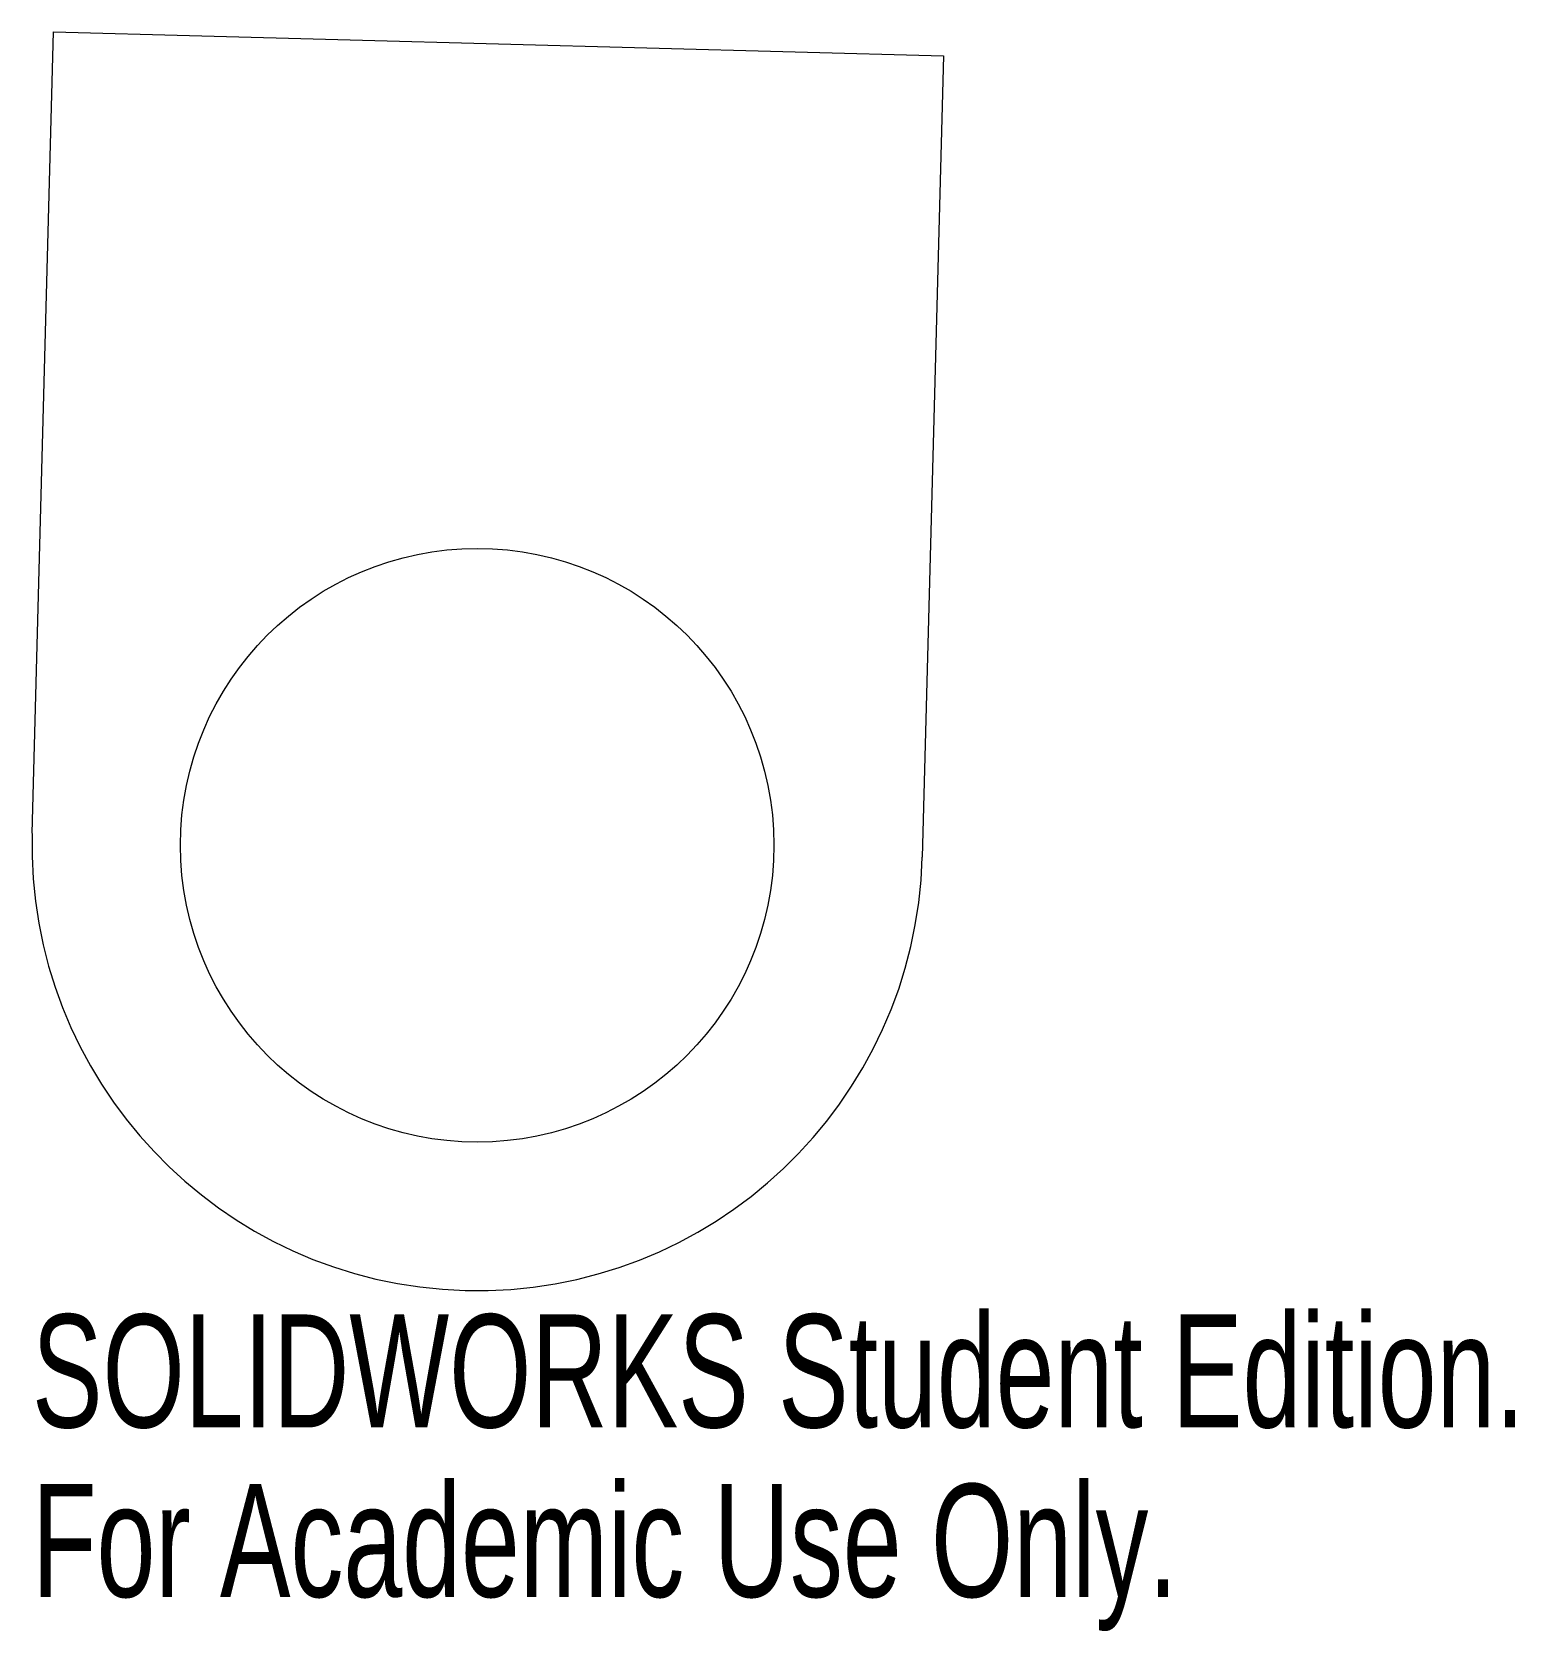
# Model space of a CAD drawing. Header units: inches. Extents: x -6.63 to -4.13, y -10.82 to -8.12.
import ezdxf

# ---------------------------------------------------------------- set-up
doc = ezdxf.new("R2010")
doc.units = ezdxf.units.IN
doc.header["$MEASUREMENT"] = 0
doc.styles.add('SLDTEXTSTYLE0', font='TXT', dxfattribs={"width": 0.7})

msp = doc.modelspace()

# ---------------------------------------------------------------- linework, layer by layer
at = {"color": 7, "linetype": 'Continuous', "lineweight": 15}
for p, q in [((-6.6325, -9.4733), (-6.5964, -8.1238)), ((-6.5964, -8.1238), (-5.0969, -8.1639)), ((-5.0969, -8.1639), (-5.133, -9.5134))]:
    msp.add_line(p, q, dxfattribs=at)
msp.add_circle((-5.8827, -9.4934), 0.5, dxfattribs=at)
msp.add_arc((-5.8827, -9.4934), 0.75, 178.4683, 358.4683, dxfattribs=at)

# ---------------------------------------------------------------- texts
at = {"color": 7, "linetype": 'Continuous', "char_height": 0.1903, "attachment_point": 1, "style": 'SLDTEXTSTYLE0'}
for s, insert in [('SOLIDWORKS Student Edition.', (-6.6327, -10.2835)), ('For Academic Use Only.', (-6.6327, -10.569))]:
    msp.add_mtext(s, dxfattribs=dict(at, insert=insert))

doc.saveas('drawing.dxf')
